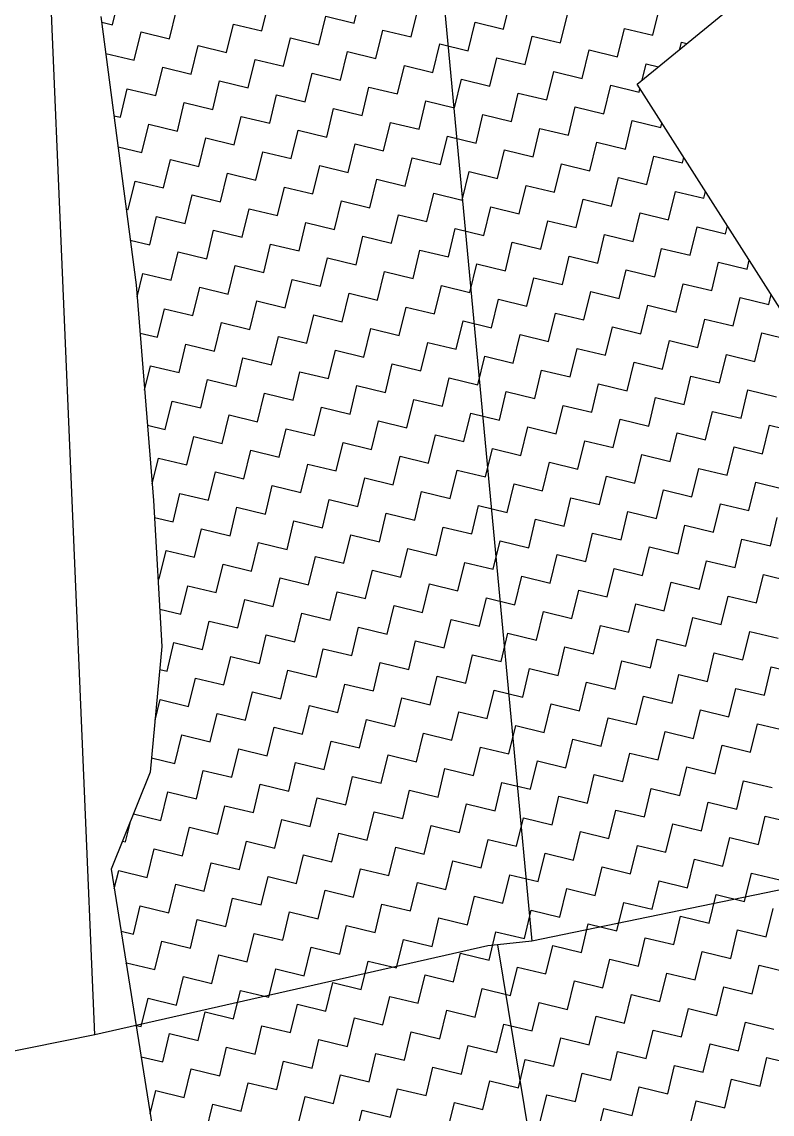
# Model space of a CAD drawing. Header units: metres. Extents: x 280481 to 282563, y 2046849 to 2049468.
# Drawn here: x 281030.2 to 281094.6, y 2048288.9 to 2048382.8 of the extents above; entities that cross this region are included whole.
import ezdxf

# ---------------------------------------------------------------- set-up
doc = ezdxf.new("R2010")
doc.units = ezdxf.units.M
doc.layers.add('POLY_HATCH', color=12, linetype='Continuous')
doc.layers.add('POLY_PARCEL', color=6, linetype='Continuous')

msp = doc.modelspace()

# ---------------------------------------------------------------- linework, layer by layer
at = {"layer": 'POLY_HATCH'}
for p, q in [((281083.043, 2048377.395), (281101.202, 2048392.358)), ((281036.995, 2048383.218), (281040.018, 2048360.162)), ((281098.636, 2048352.905), (281083.043, 2048377.395)), ((281040.018, 2048360.162), (281041.506, 2048341.631)), ((281041.506, 2048341.631), (281042.232, 2048329.083)), ((281042.232, 2048329.083), (281041.233, 2048318.298)), ((281041.233, 2048318.298), (281037.868, 2048309.969)), ((281037.868, 2048309.969), (281041.392, 2048287.867))]:
    msp.add_line(p, q, dxfattribs=at)
at = {"layer": 'POLY_HATCH', "linetype": 'Continuous'}
for p, q in [((281058.751, 2048382.65), (281059.344, 2048385.097)), ((281037.994, 2048382.501), (281038.587, 2048384.948)), ((281050.819, 2048381.983), (281051.412, 2048384.429)), ((281071.577, 2048382.132), (281072.169, 2048384.578)), ((281084.402, 2048381.613), (281084.995, 2048384.06)), ((281042.887, 2048381.315), (281043.48, 2048383.762)), ((281055.712, 2048380.797), (281056.305, 2048383.243)), ((281056.305, 2048383.243), (281058.751, 2048382.65)), ((281063.644, 2048381.464), (281064.237, 2048383.911)), ((281076.469, 2048380.946), (281077.062, 2048383.392)), ((281037.059, 2048382.728), (281037.994, 2048382.501)), ((281047.78, 2048380.129), (281048.373, 2048382.576)), ((281048.373, 2048382.576), (281050.819, 2048381.983)), ((281068.537, 2048380.278), (281069.13, 2048382.725)), ((281069.13, 2048382.725), (281071.577, 2048382.132)), ((281081.362, 2048379.76), (281081.955, 2048382.206)), ((281081.955, 2048382.206), (281084.402, 2048381.613)), ((281039.847, 2048379.462), (281040.44, 2048381.908)), ((281040.44, 2048381.908), (281042.887, 2048381.315)), ((281052.673, 2048378.943), (281053.266, 2048381.39)), ((281053.266, 2048381.39), (281055.712, 2048380.797)), ((281060.605, 2048379.611), (281061.198, 2048382.057)), ((281061.198, 2048382.057), (281063.644, 2048381.464)), ((281073.43, 2048379.092), (281074.023, 2048381.539)), ((281074.023, 2048381.539), (281076.469, 2048380.946)), ((281044.74, 2048378.276), (281045.333, 2048380.722)), ((281045.333, 2048380.722), (281047.78, 2048380.129)), ((281065.498, 2048378.425), (281066.091, 2048380.871)), ((281066.091, 2048380.871), (281068.537, 2048380.278)), ((281078.323, 2048377.906), (281078.916, 2048380.353)), ((281078.916, 2048380.353), (281081.362, 2048379.76)), ((281086.7, 2048380.408), (281086.848, 2048381.02)), ((281086.848, 2048381.02), (281087.308, 2048380.909)), ((281037.41, 2048380.052), (281039.847, 2048379.462)), ((281049.633, 2048377.09), (281050.226, 2048379.536)), ((281050.226, 2048379.536), (281052.673, 2048378.943)), ((281057.565, 2048377.757), (281058.158, 2048380.204)), ((281058.158, 2048380.204), (281060.605, 2048379.611)), ((281070.391, 2048377.239), (281070.984, 2048379.685)), ((281070.984, 2048379.685), (281073.43, 2048379.092)), ((281041.701, 2048376.422), (281042.294, 2048378.869)), ((281042.294, 2048378.869), (281044.74, 2048378.276)), ((281062.458, 2048376.571), (281063.051, 2048379.018)), ((281063.051, 2048379.018), (281065.498, 2048378.425)), ((281075.283, 2048376.053), (281075.876, 2048378.499)), ((281075.876, 2048378.499), (281078.323, 2048377.906)), ((281083.463, 2048377.741), (281083.809, 2048379.167)), ((281083.809, 2048379.167), (281084.879, 2048378.907)), ((281046.594, 2048375.236), (281047.187, 2048377.683)), ((281047.187, 2048377.683), (281049.633, 2048377.09)), ((281054.526, 2048375.904), (281055.119, 2048378.35)), ((281055.119, 2048378.35), (281057.565, 2048377.757)), ((281067.351, 2048375.385), (281067.944, 2048377.832)), ((281067.944, 2048377.832), (281070.391, 2048377.239)), ((281038.662, 2048374.569), (281039.254, 2048377.015)), ((281039.254, 2048377.015), (281041.701, 2048376.422)), ((281059.419, 2048374.718), (281060.012, 2048377.164)), ((281060.012, 2048377.164), (281062.458, 2048376.571)), ((281072.244, 2048374.199), (281072.837, 2048376.646)), ((281072.837, 2048376.646), (281075.283, 2048376.053)), ((281080.176, 2048374.867), (281080.769, 2048377.313)), ((281080.769, 2048377.313), (281083.216, 2048376.72)), ((281083.216, 2048376.72), (281083.286, 2048377.012)), ((281043.554, 2048373.383), (281044.147, 2048375.829)), ((281044.147, 2048375.829), (281046.594, 2048375.236)), ((281051.487, 2048374.05), (281052.08, 2048376.497)), ((281052.08, 2048376.497), (281054.526, 2048375.904)), ((281064.312, 2048373.532), (281064.905, 2048375.978)), ((281064.905, 2048375.978), (281067.351, 2048375.385)), ((281038.112, 2048374.702), (281038.662, 2048374.569)), ((281048.447, 2048372.197), (281049.04, 2048374.643)), ((281049.04, 2048374.643), (281051.487, 2048374.05)), ((281056.379, 2048372.864), (281056.972, 2048375.311)), ((281056.972, 2048375.311), (281059.419, 2048374.718)), ((281069.205, 2048372.346), (281069.798, 2048374.792)), ((281069.798, 2048374.792), (281072.244, 2048374.199)), ((281077.137, 2048373.014), (281077.73, 2048375.46)), ((281077.73, 2048375.46), (281080.176, 2048374.867)), ((281040.515, 2048371.529), (281041.108, 2048373.976)), ((281041.108, 2048373.976), (281043.554, 2048373.383)), ((281061.272, 2048371.678), (281061.865, 2048374.125)), ((281061.865, 2048374.125), (281064.312, 2048373.532)), ((281082.03, 2048371.828), (281082.623, 2048374.274)), ((281082.623, 2048374.274), (281085.069, 2048373.681)), ((281085.069, 2048373.681), (281085.162, 2048374.066)), ((281045.408, 2048370.343), (281046.001, 2048372.79)), ((281046.001, 2048372.79), (281048.447, 2048372.197)), ((281053.34, 2048371.011), (281053.933, 2048373.457)), ((281053.933, 2048373.457), (281056.379, 2048372.864)), ((281066.165, 2048370.493), (281066.758, 2048372.939)), ((281066.758, 2048372.939), (281069.205, 2048372.346)), ((281074.097, 2048371.16), (281074.69, 2048373.606)), ((281074.69, 2048373.606), (281077.137, 2048373.014)), ((281038.462, 2048372.027), (281040.515, 2048371.529)), ((281058.233, 2048369.825), (281058.826, 2048372.271)), ((281058.826, 2048372.271), (281061.272, 2048371.678)), ((281078.99, 2048369.974), (281079.583, 2048372.421)), ((281079.583, 2048372.421), (281082.03, 2048371.828)), ((281042.368, 2048368.49), (281042.961, 2048370.936)), ((281042.961, 2048370.936), (281045.408, 2048370.343)), ((281050.301, 2048369.158), (281050.894, 2048371.604)), ((281050.894, 2048371.604), (281053.34, 2048371.011)), ((281063.126, 2048368.639), (281063.719, 2048371.086)), ((281063.719, 2048371.086), (281066.165, 2048370.493)), ((281071.058, 2048369.307), (281071.651, 2048371.753)), ((281071.651, 2048371.753), (281074.097, 2048371.16)), ((281083.883, 2048368.788), (281084.476, 2048371.235)), ((281084.476, 2048371.235), (281086.923, 2048370.642)), ((281086.923, 2048370.642), (281087.038, 2048371.12)), ((281055.194, 2048367.972), (281055.787, 2048370.418)), ((281055.787, 2048370.418), (281058.233, 2048369.825)), ((281075.951, 2048368.121), (281076.544, 2048370.567)), ((281076.544, 2048370.567), (281078.99, 2048369.974)), ((281039.329, 2048366.637), (281039.922, 2048369.083)), ((281039.922, 2048369.083), (281042.368, 2048368.49)), ((281047.261, 2048367.304), (281047.854, 2048369.751)), ((281047.854, 2048369.751), (281050.301, 2048369.158)), ((281060.086, 2048366.786), (281060.679, 2048369.232)), ((281060.679, 2048369.232), (281063.126, 2048368.639)), ((281068.019, 2048367.453), (281068.612, 2048369.9)), ((281068.612, 2048369.9), (281071.058, 2048369.307)), ((281080.844, 2048366.935), (281081.437, 2048369.381)), ((281081.437, 2048369.381), (281083.883, 2048368.788)), ((281052.154, 2048366.118), (281052.747, 2048368.565)), ((281052.747, 2048368.565), (281055.194, 2048367.972)), ((281072.912, 2048366.267), (281073.504, 2048368.714)), ((281073.504, 2048368.714), (281075.951, 2048368.121)), ((281085.737, 2048365.749), (281086.33, 2048368.195)), ((281086.33, 2048368.195), (281088.776, 2048367.602)), ((281088.776, 2048367.602), (281088.914, 2048368.173)), ((281044.222, 2048365.451), (281044.815, 2048367.897)), ((281044.815, 2048367.897), (281047.261, 2048367.304)), ((281057.047, 2048364.932), (281057.64, 2048367.379)), ((281057.64, 2048367.379), (281060.086, 2048366.786)), ((281064.979, 2048365.6), (281065.572, 2048368.046)), ((281065.572, 2048368.046), (281068.019, 2048367.453)), ((281077.804, 2048365.081), (281078.397, 2048367.528)), ((281078.397, 2048367.528), (281080.844, 2048366.935)), ((281039.164, 2048366.677), (281039.329, 2048366.637)), ((281049.115, 2048364.265), (281049.708, 2048366.711)), ((281049.708, 2048366.711), (281052.154, 2048366.118)), ((281061.94, 2048363.746), (281062.533, 2048366.193)), ((281062.533, 2048366.193), (281064.979, 2048365.6)), ((281069.872, 2048364.414), (281070.465, 2048366.86)), ((281070.465, 2048366.86), (281072.912, 2048366.267)), ((281082.697, 2048363.895), (281083.29, 2048366.342)), ((281083.29, 2048366.342), (281085.737, 2048365.749)), ((281041.182, 2048363.597), (281041.775, 2048366.044)), ((281041.775, 2048366.044), (281044.222, 2048365.451)), ((281054.008, 2048363.079), (281054.601, 2048365.525)), ((281054.601, 2048365.525), (281057.047, 2048364.932)), ((281074.765, 2048363.228), (281075.358, 2048365.674)), ((281075.358, 2048365.674), (281077.804, 2048365.081)), ((281046.075, 2048362.411), (281046.668, 2048364.858)), ((281046.668, 2048364.858), (281049.115, 2048364.265)), ((281058.9, 2048361.893), (281059.493, 2048364.339)), ((281059.493, 2048364.339), (281061.94, 2048363.746)), ((281066.833, 2048362.56), (281067.426, 2048365.007)), ((281067.426, 2048365.007), (281069.872, 2048364.414)), ((281079.658, 2048362.042), (281080.251, 2048364.488)), ((281080.251, 2048364.488), (281082.697, 2048363.895)), ((281087.59, 2048362.709), (281088.183, 2048365.156)), ((281088.183, 2048365.156), (281090.63, 2048364.563)), ((281090.63, 2048364.563), (281090.791, 2048365.227)), ((281039.515, 2048364.001), (281041.182, 2048363.597)), ((281050.968, 2048361.225), (281051.561, 2048363.672)), ((281051.561, 2048363.672), (281054.008, 2048363.079)), ((281071.726, 2048361.374), (281072.319, 2048363.821)), ((281072.319, 2048363.821), (281074.765, 2048363.228)), ((281043.036, 2048360.558), (281043.629, 2048363.004)), ((281043.629, 2048363.004), (281046.075, 2048362.411)), ((281055.861, 2048360.039), (281056.454, 2048362.486)), ((281056.454, 2048362.486), (281058.9, 2048361.893)), ((281063.793, 2048360.707), (281064.386, 2048363.153)), ((281064.386, 2048363.153), (281066.833, 2048362.56)), ((281076.618, 2048360.188), (281077.211, 2048362.635)), ((281077.211, 2048362.635), (281079.658, 2048362.042)), ((281084.551, 2048360.856), (281085.144, 2048363.302)), ((281085.144, 2048363.302), (281087.59, 2048362.709)), ((281047.929, 2048359.372), (281048.522, 2048361.818)), ((281048.522, 2048361.818), (281050.968, 2048361.225)), ((281068.686, 2048359.521), (281069.279, 2048361.967)), ((281069.279, 2048361.967), (281071.726, 2048361.374)), ((281089.444, 2048359.67), (281090.037, 2048362.116)), ((281090.037, 2048362.116), (281092.483, 2048361.523)), ((281092.483, 2048361.523), (281092.667, 2048362.281)), ((281040.101, 2048359.134), (281040.589, 2048361.151)), ((281040.589, 2048361.151), (281043.036, 2048360.558)), ((281052.822, 2048358.186), (281053.415, 2048360.632)), ((281053.415, 2048360.632), (281055.861, 2048360.039)), ((281060.754, 2048358.853), (281061.347, 2048361.3)), ((281061.347, 2048361.3), (281063.793, 2048360.707)), ((281073.579, 2048358.335), (281074.172, 2048360.781)), ((281074.172, 2048360.781), (281076.618, 2048360.188)), ((281081.511, 2048359.002), (281082.104, 2048361.449)), ((281082.104, 2048361.449), (281084.551, 2048360.856)), ((281044.889, 2048357.518), (281045.482, 2048359.965)), ((281045.482, 2048359.965), (281047.929, 2048359.372)), ((281065.647, 2048357.667), (281066.24, 2048360.114)), ((281066.24, 2048360.114), (281068.686, 2048359.521)), ((281086.404, 2048357.816), (281086.997, 2048360.263)), ((281086.997, 2048360.263), (281089.444, 2048359.67)), ((281049.782, 2048356.332), (281050.375, 2048358.779)), ((281050.375, 2048358.779), (281052.822, 2048358.186)), ((281057.714, 2048357), (281058.307, 2048359.446)), ((281058.307, 2048359.446), (281060.754, 2048358.853)), ((281070.54, 2048356.481), (281071.133, 2048358.928)), ((281071.133, 2048358.928), (281073.579, 2048358.335)), ((281078.472, 2048357.149), (281079.065, 2048359.595)), ((281079.065, 2048359.595), (281081.511, 2048359.002)), ((281091.297, 2048356.631), (281091.89, 2048359.077)), ((281091.89, 2048359.077), (281094.336, 2048358.484)), ((281094.336, 2048358.484), (281094.543, 2048359.335)), ((281041.85, 2048355.665), (281042.443, 2048358.111)), ((281042.443, 2048358.111), (281044.889, 2048357.518)), ((281062.607, 2048355.814), (281063.2, 2048358.26)), ((281063.2, 2048358.26), (281065.647, 2048357.667)), ((281075.432, 2048355.296), (281076.025, 2048357.742)), ((281076.025, 2048357.742), (281078.472, 2048357.149)), ((281083.365, 2048355.963), (281083.958, 2048358.409)), ((281083.958, 2048358.409), (281086.404, 2048357.816)), ((281046.743, 2048354.479), (281047.336, 2048356.925)), ((281047.336, 2048356.925), (281049.782, 2048356.332)), ((281054.675, 2048355.146), (281055.268, 2048357.593)), ((281055.268, 2048357.593), (281057.714, 2048357)), ((281067.5, 2048354.628), (281068.093, 2048357.074)), ((281068.093, 2048357.074), (281070.54, 2048356.481)), ((281088.258, 2048354.777), (281088.851, 2048357.224)), ((281088.851, 2048357.224), (281091.297, 2048356.631)), ((281040.35, 2048356.028), (281041.85, 2048355.665)), ((281059.568, 2048353.961), (281060.161, 2048356.407)), ((281060.161, 2048356.407), (281062.607, 2048355.814)), ((281072.393, 2048353.442), (281072.986, 2048355.889)), ((281072.986, 2048355.889), (281075.432, 2048355.296)), ((281080.325, 2048354.11), (281080.918, 2048356.556)), ((281080.918, 2048356.556), (281083.365, 2048355.963)), ((281093.15, 2048353.591), (281093.743, 2048356.038)), ((281093.743, 2048356.038), (281096.19, 2048355.445)), ((281043.703, 2048352.626), (281044.296, 2048355.072)), ((281044.296, 2048355.072), (281046.743, 2048354.479)), ((281051.636, 2048353.293), (281052.229, 2048355.739)), ((281052.229, 2048355.739), (281054.675, 2048355.146)), ((281064.461, 2048352.775), (281065.054, 2048355.221)), ((281065.054, 2048355.221), (281067.5, 2048354.628)), ((281085.218, 2048352.924), (281085.811, 2048355.37)), ((281085.811, 2048355.37), (281088.258, 2048354.777)), ((281056.529, 2048352.107), (281057.122, 2048354.553)), ((281057.122, 2048354.553), (281059.568, 2048353.961)), ((281069.354, 2048351.589), (281069.947, 2048354.035)), ((281069.947, 2048354.035), (281072.393, 2048353.442)), ((281077.286, 2048352.256), (281077.879, 2048354.703)), ((281077.879, 2048354.703), (281080.325, 2048354.11)), ((281090.111, 2048351.738), (281090.704, 2048354.184)), ((281090.704, 2048354.184), (281093.15, 2048353.591)), ((281040.745, 2048351.107), (281041.257, 2048353.218)), ((281041.257, 2048353.218), (281043.703, 2048352.626)), ((281048.596, 2048351.44), (281049.189, 2048353.886)), ((281049.189, 2048353.886), (281051.636, 2048353.293)), ((281061.421, 2048350.921), (281062.014, 2048353.368)), ((281062.014, 2048353.368), (281064.461, 2048352.775)), ((281082.179, 2048351.07), (281082.772, 2048353.517)), ((281082.772, 2048353.517), (281085.218, 2048352.924)), ((281053.489, 2048350.254), (281054.082, 2048352.7)), ((281054.082, 2048352.7), (281056.529, 2048352.107)), ((281066.314, 2048349.735), (281066.907, 2048352.182)), ((281066.907, 2048352.182), (281069.354, 2048351.589)), ((281074.247, 2048350.403), (281074.84, 2048352.849)), ((281074.84, 2048352.849), (281077.286, 2048352.256)), ((281087.072, 2048349.884), (281087.665, 2048352.331)), ((281087.665, 2048352.331), (281090.111, 2048351.738)), ((281045.557, 2048349.586), (281046.15, 2048352.033)), ((281046.15, 2048352.033), (281048.596, 2048351.44)), ((281058.382, 2048349.068), (281058.975, 2048351.514)), ((281058.975, 2048351.514), (281061.421, 2048350.921)), ((281079.139, 2048349.217), (281079.732, 2048351.663)), ((281079.732, 2048351.663), (281082.179, 2048351.07)), ((281050.45, 2048348.4), (281051.043, 2048350.847)), ((281051.043, 2048350.847), (281053.489, 2048350.254)), ((281063.275, 2048347.882), (281063.868, 2048350.328)), ((281063.868, 2048350.328), (281066.314, 2048349.735)), ((281071.207, 2048348.549), (281071.8, 2048350.996)), ((281071.8, 2048350.996), (281074.247, 2048350.403)), ((281084.032, 2048348.031), (281084.625, 2048350.477)), ((281084.625, 2048350.477), (281087.072, 2048349.884)), ((281091.965, 2048348.698), (281092.557, 2048351.145)), ((281092.557, 2048351.145), (281095.004, 2048350.552)), ((281042.517, 2048347.733), (281043.11, 2048350.179)), ((281043.11, 2048350.179), (281045.557, 2048349.586)), ((281055.343, 2048347.214), (281055.936, 2048349.661)), ((281055.936, 2048349.661), (281058.382, 2048349.068)), ((281076.1, 2048347.363), (281076.693, 2048349.81)), ((281076.693, 2048349.81), (281079.139, 2048349.217)), ((281088.925, 2048346.845), (281089.518, 2048349.291)), ((281089.518, 2048349.291), (281091.965, 2048348.698)), ((281047.41, 2048346.547), (281048.003, 2048348.993)), ((281048.003, 2048348.993), (281050.45, 2048348.4)), ((281060.235, 2048346.028), (281060.828, 2048348.475)), ((281060.828, 2048348.475), (281063.275, 2048347.882)), ((281068.168, 2048346.696), (281068.761, 2048349.142)), ((281068.761, 2048349.142), (281071.207, 2048348.549)), ((281080.993, 2048346.177), (281081.586, 2048348.624)), ((281081.586, 2048348.624), (281084.032, 2048348.031)), ((281040.986, 2048348.104), (281042.517, 2048347.733)), ((281052.303, 2048345.361), (281052.896, 2048347.807)), ((281052.896, 2048347.807), (281055.343, 2048347.214)), ((281073.061, 2048345.51), (281073.654, 2048347.956)), ((281073.654, 2048347.956), (281076.1, 2048347.363)), ((281085.886, 2048344.991), (281086.479, 2048347.438)), ((281086.479, 2048347.438), (281088.925, 2048346.845)), ((281093.818, 2048345.659), (281094.411, 2048348.105)), ((281094.411, 2048348.105), (281096.857, 2048347.512)), ((281044.371, 2048344.693), (281044.964, 2048347.14)), ((281044.964, 2048347.14), (281047.41, 2048346.547)), ((281057.196, 2048344.175), (281057.789, 2048346.621)), ((281057.789, 2048346.621), (281060.235, 2048346.028)), ((281065.128, 2048344.842), (281065.721, 2048347.289)), ((281065.721, 2048347.289), (281068.168, 2048346.696)), ((281077.953, 2048344.324), (281078.546, 2048346.77)), ((281078.546, 2048346.77), (281080.993, 2048346.177)), ((281049.264, 2048343.507), (281049.857, 2048345.954)), ((281049.857, 2048345.954), (281052.303, 2048345.361)), ((281070.021, 2048343.656), (281070.614, 2048346.103)), ((281070.614, 2048346.103), (281073.061, 2048345.51)), ((281082.846, 2048343.138), (281083.439, 2048345.584)), ((281083.439, 2048345.584), (281085.886, 2048344.991)), ((281090.779, 2048343.805), (281091.372, 2048346.252)), ((281091.372, 2048346.252), (281093.818, 2048345.659)), ((281041.39, 2048343.08), (281041.925, 2048345.286)), ((281041.925, 2048345.286), (281044.371, 2048344.693)), ((281054.157, 2048342.321), (281054.75, 2048344.768)), ((281054.75, 2048344.768), (281057.196, 2048344.175)), ((281062.089, 2048342.989), (281062.682, 2048345.435)), ((281062.682, 2048345.435), (281065.128, 2048344.842)), ((281074.914, 2048342.47), (281075.507, 2048344.917)), ((281075.507, 2048344.917), (281077.953, 2048344.324)), ((281046.224, 2048341.654), (281046.817, 2048344.1)), ((281046.817, 2048344.1), (281049.264, 2048343.507)), ((281066.982, 2048341.803), (281067.575, 2048344.249)), ((281067.575, 2048344.249), (281070.021, 2048343.656)), ((281079.807, 2048341.284), (281080.4, 2048343.731)), ((281080.4, 2048343.731), (281082.846, 2048343.138)), ((281087.739, 2048341.952), (281088.332, 2048344.398)), ((281088.332, 2048344.398), (281090.779, 2048343.805)), ((281051.117, 2048340.468), (281051.71, 2048342.914)), ((281051.71, 2048342.914), (281054.157, 2048342.321)), ((281059.05, 2048341.135), (281059.642, 2048343.582)), ((281059.642, 2048343.582), (281062.089, 2048342.989)), ((281071.875, 2048340.617), (281072.468, 2048343.063)), ((281072.468, 2048343.063), (281074.914, 2048342.47)), ((281092.632, 2048340.766), (281093.225, 2048343.212)), ((281093.225, 2048343.212), (281095.671, 2048342.619)), ((281043.185, 2048339.8), (281043.778, 2048342.247)), ((281043.778, 2048342.247), (281046.224, 2048341.654)), ((281063.942, 2048339.949), (281064.535, 2048342.396)), ((281064.535, 2048342.396), (281066.982, 2048341.803)), ((281076.767, 2048339.431), (281077.36, 2048341.877)), ((281077.36, 2048341.877), (281079.807, 2048341.284)), ((281084.7, 2048340.099), (281085.293, 2048342.545)), ((281085.293, 2048342.545), (281087.739, 2048341.952)), ((281048.078, 2048338.614), (281048.671, 2048341.061)), ((281048.671, 2048341.061), (281051.117, 2048340.468)), ((281056.01, 2048339.282), (281056.603, 2048341.728)), ((281056.603, 2048341.728), (281059.05, 2048341.135)), ((281068.835, 2048338.763), (281069.428, 2048341.21)), ((281069.428, 2048341.21), (281071.875, 2048340.617)), ((281089.593, 2048338.913), (281090.186, 2048341.359)), ((281090.186, 2048341.359), (281092.632, 2048340.766)), ((281041.59, 2048340.187), (281043.185, 2048339.8)), ((281060.903, 2048338.096), (281061.496, 2048340.542)), ((281061.496, 2048340.542), (281063.942, 2048339.949)), ((281073.728, 2048337.578), (281074.321, 2048340.024)), ((281074.321, 2048340.024), (281076.767, 2048339.431)), ((281081.66, 2048338.245), (281082.253, 2048340.691)), ((281082.253, 2048340.691), (281084.7, 2048340.099)), ((281094.485, 2048337.727), (281095.078, 2048340.173)), ((281045.038, 2048336.761), (281045.631, 2048339.207)), ((281045.631, 2048339.207), (281048.078, 2048338.614)), ((281052.971, 2048337.428), (281053.564, 2048339.875)), ((281053.564, 2048339.875), (281056.01, 2048339.282)), ((281065.796, 2048336.91), (281066.389, 2048339.356)), ((281066.389, 2048339.356), (281068.835, 2048338.763)), ((281086.553, 2048337.059), (281087.146, 2048339.506)), ((281087.146, 2048339.506), (281089.593, 2048338.913)), ((281057.864, 2048336.243), (281058.457, 2048338.689)), ((281058.457, 2048338.689), (281060.903, 2048338.096)), ((281070.689, 2048335.724), (281071.282, 2048338.171)), ((281071.282, 2048338.171), (281073.728, 2048337.578)), ((281078.621, 2048336.392), (281079.214, 2048338.838)), ((281079.214, 2048338.838), (281081.66, 2048338.245)), ((281091.446, 2048335.873), (281092.039, 2048338.32)), ((281092.039, 2048338.32), (281094.485, 2048337.727)), ((281041.999, 2048334.908), (281042.592, 2048337.354)), ((281042.592, 2048337.354), (281045.038, 2048336.761)), ((281049.931, 2048335.575), (281050.524, 2048338.021)), ((281050.524, 2048338.021), (281052.971, 2048337.428)), ((281062.756, 2048335.057), (281063.349, 2048337.503)), ((281063.349, 2048337.503), (281065.796, 2048336.91)), ((281083.514, 2048335.206), (281084.107, 2048337.652)), ((281084.107, 2048337.652), (281086.553, 2048337.059)), ((281046.892, 2048333.722), (281047.485, 2048336.168)), ((281047.485, 2048336.168), (281049.931, 2048335.575)), ((281054.824, 2048334.389), (281055.417, 2048336.836)), ((281055.417, 2048336.836), (281057.864, 2048336.243)), ((281067.649, 2048333.871), (281068.242, 2048336.317)), ((281068.242, 2048336.317), (281070.689, 2048335.724)), ((281075.582, 2048334.538), (281076.175, 2048336.985)), ((281076.175, 2048336.985), (281078.621, 2048336.392)), ((281088.407, 2048334.02), (281089, 2048336.466)), ((281089, 2048336.466), (281091.446, 2048335.873)), ((281059.717, 2048333.203), (281060.31, 2048335.65)), ((281060.31, 2048335.65), (281062.756, 2048335.057)), ((281080.474, 2048333.352), (281081.067, 2048335.799)), ((281081.067, 2048335.799), (281083.514, 2048335.206)), ((281093.3, 2048332.834), (281093.893, 2048335.28)), ((281093.893, 2048335.28), (281096.339, 2048334.687)), ((281041.894, 2048334.933), (281041.999, 2048334.908)), ((281043.852, 2048331.868), (281044.445, 2048334.315)), ((281044.445, 2048334.315), (281046.892, 2048333.722)), ((281051.785, 2048332.536), (281052.378, 2048334.982)), ((281052.378, 2048334.982), (281054.824, 2048334.389)), ((281064.61, 2048332.017), (281065.203, 2048334.464)), ((281065.203, 2048334.464), (281067.649, 2048333.871)), ((281072.542, 2048332.685), (281073.135, 2048335.131)), ((281073.135, 2048335.131), (281075.582, 2048334.538)), ((281085.367, 2048332.166), (281085.96, 2048334.613)), ((281085.96, 2048334.613), (281088.407, 2048334.02)), ((281056.678, 2048331.35), (281057.271, 2048333.796)), ((281057.271, 2048333.796), (281059.717, 2048333.203)), ((281077.435, 2048331.499), (281078.028, 2048333.945)), ((281078.028, 2048333.945), (281080.474, 2048333.352)), ((281090.26, 2048330.98), (281090.853, 2048333.427)), ((281090.853, 2048333.427), (281093.3, 2048332.834)), ((281048.745, 2048330.682), (281049.338, 2048333.129)), ((281049.338, 2048333.129), (281051.785, 2048332.536)), ((281061.57, 2048330.164), (281062.163, 2048332.61)), ((281062.163, 2048332.61), (281064.61, 2048332.017)), ((281069.503, 2048330.831), (281070.096, 2048333.278)), ((281070.096, 2048333.278), (281072.542, 2048332.685)), ((281082.328, 2048330.313), (281082.921, 2048332.759)), ((281082.921, 2048332.759), (281085.367, 2048332.166)), ((281042.046, 2048332.306), (281043.852, 2048331.868)), ((281053.638, 2048329.496), (281054.231, 2048331.943)), ((281054.231, 2048331.943), (281056.678, 2048331.35)), ((281074.396, 2048329.645), (281074.989, 2048332.092)), ((281074.989, 2048332.092), (281077.435, 2048331.499)), ((281087.221, 2048329.127), (281087.814, 2048331.573)), ((281087.814, 2048331.573), (281090.26, 2048330.98)), ((281045.706, 2048328.829), (281046.299, 2048331.275)), ((281046.299, 2048331.275), (281048.745, 2048330.682)), ((281058.531, 2048328.31), (281059.124, 2048330.757)), ((281059.124, 2048330.757), (281061.57, 2048330.164)), ((281066.463, 2048328.978), (281067.056, 2048331.424)), ((281067.056, 2048331.424), (281069.503, 2048330.831)), ((281079.288, 2048328.459), (281079.881, 2048330.906)), ((281079.881, 2048330.906), (281082.328, 2048330.313)), ((281050.599, 2048327.643), (281051.192, 2048330.089)), ((281051.192, 2048330.089), (281053.638, 2048329.496)), ((281071.356, 2048327.792), (281071.949, 2048330.238)), ((281071.949, 2048330.238), (281074.396, 2048329.645)), ((281084.181, 2048327.273), (281084.774, 2048329.72)), ((281084.774, 2048329.72), (281087.221, 2048329.127)), ((281092.114, 2048327.941), (281092.707, 2048330.387)), ((281092.707, 2048330.387), (281095.153, 2048329.794)), ((281042.667, 2048326.975), (281043.26, 2048329.422)), ((281043.26, 2048329.422), (281045.706, 2048328.829)), ((281055.492, 2048326.457), (281056.085, 2048328.903)), ((281056.085, 2048328.903), (281058.531, 2048328.31)), ((281063.424, 2048327.124), (281064.017, 2048329.571)), ((281064.017, 2048329.571), (281066.463, 2048328.978)), ((281076.249, 2048326.606), (281076.842, 2048329.052)), ((281076.842, 2048329.052), (281079.288, 2048328.459)), ((281047.559, 2048325.789), (281048.152, 2048328.236)), ((281048.152, 2048328.236), (281050.599, 2048327.643)), ((281060.385, 2048325.271), (281060.977, 2048327.717)), ((281060.977, 2048327.717), (281063.424, 2048327.124)), ((281068.317, 2048325.938), (281068.91, 2048328.385)), ((281068.91, 2048328.385), (281071.356, 2048327.792)), ((281081.142, 2048325.42), (281081.735, 2048327.866)), ((281081.735, 2048327.866), (281084.181, 2048327.273)), ((281089.074, 2048326.087), (281089.667, 2048328.534)), ((281089.667, 2048328.534), (281092.114, 2048327.941)), ((281042.051, 2048327.125), (281042.667, 2048326.975)), ((281052.452, 2048324.603), (281053.045, 2048327.05)), ((281053.045, 2048327.05), (281055.492, 2048326.457)), ((281073.21, 2048324.752), (281073.803, 2048327.199)), ((281073.803, 2048327.199), (281076.249, 2048326.606)), ((281093.967, 2048324.901), (281094.56, 2048327.348)), ((281094.56, 2048327.348), (281097.006, 2048326.755)), ((281044.52, 2048323.936), (281045.113, 2048326.382)), ((281045.113, 2048326.382), (281047.559, 2048325.789)), ((281057.345, 2048323.417), (281057.938, 2048325.864)), ((281057.938, 2048325.864), (281060.385, 2048325.271)), ((281065.277, 2048324.085), (281065.87, 2048326.531)), ((281065.87, 2048326.531), (281068.317, 2048325.938)), ((281078.103, 2048323.566), (281078.695, 2048326.013)), ((281078.695, 2048326.013), (281081.142, 2048325.42)), ((281086.035, 2048324.234), (281086.628, 2048326.68)), ((281086.628, 2048326.68), (281089.074, 2048326.087)), ((281049.413, 2048322.75), (281050.006, 2048325.196)), ((281050.006, 2048325.196), (281052.452, 2048324.603)), ((281070.17, 2048322.899), (281070.763, 2048325.345)), ((281070.763, 2048325.345), (281073.21, 2048324.752)), ((281090.928, 2048323.048), (281091.521, 2048325.494)), ((281091.521, 2048325.494), (281093.967, 2048324.901)), ((281041.647, 2048322.769), (281042.074, 2048324.529)), ((281042.074, 2048324.529), (281044.52, 2048323.936)), ((281054.306, 2048321.564), (281054.899, 2048324.01)), ((281054.899, 2048324.01), (281057.345, 2048323.417)), ((281062.238, 2048322.231), (281062.831, 2048324.678)), ((281062.831, 2048324.678), (281065.277, 2048324.085)), ((281075.063, 2048321.713), (281075.656, 2048324.159)), ((281075.656, 2048324.159), (281078.103, 2048323.566)), ((281082.995, 2048322.381), (281083.588, 2048324.827)), ((281083.588, 2048324.827), (281086.035, 2048324.234)), ((281046.373, 2048320.896), (281046.966, 2048323.343)), ((281046.966, 2048323.343), (281049.413, 2048322.75)), ((281067.131, 2048321.046), (281067.724, 2048323.492)), ((281067.724, 2048323.492), (281070.17, 2048322.899)), ((281087.888, 2048321.195), (281088.481, 2048323.641)), ((281088.481, 2048323.641), (281090.928, 2048323.048)), ((281051.266, 2048319.71), (281051.859, 2048322.157)), ((281051.859, 2048322.157), (281054.306, 2048321.564)), ((281059.199, 2048320.378), (281059.792, 2048322.824)), ((281059.792, 2048322.824), (281062.238, 2048322.231)), ((281072.024, 2048319.86), (281072.617, 2048322.306)), ((281072.617, 2048322.306), (281075.063, 2048321.713)), ((281079.956, 2048320.527), (281080.549, 2048322.973)), ((281080.549, 2048322.973), (281082.995, 2048322.381)), ((281092.781, 2048320.009), (281093.374, 2048322.455)), ((281093.374, 2048322.455), (281095.82, 2048321.862)), ((281043.334, 2048319.043), (281043.927, 2048321.489)), ((281043.927, 2048321.489), (281046.373, 2048320.896)), ((281064.091, 2048319.192), (281064.684, 2048321.638)), ((281064.684, 2048321.638), (281067.131, 2048321.046)), ((281084.849, 2048319.341), (281085.442, 2048321.788)), ((281085.442, 2048321.788), (281087.888, 2048321.195)), ((281048.227, 2048317.857), (281048.82, 2048320.303)), ((281048.82, 2048320.303), (281051.266, 2048319.71)), ((281056.159, 2048318.525), (281056.752, 2048320.971)), ((281056.752, 2048320.971), (281059.199, 2048320.378)), ((281068.984, 2048318.006), (281069.577, 2048320.453)), ((281069.577, 2048320.453), (281072.024, 2048319.86)), ((281076.917, 2048318.674), (281077.51, 2048321.12)), ((281077.51, 2048321.12), (281079.956, 2048320.527)), ((281089.742, 2048318.155), (281090.335, 2048320.602)), ((281090.335, 2048320.602), (281092.781, 2048320.009)), ((281041.346, 2048319.525), (281043.334, 2048319.043)), ((281061.052, 2048317.339), (281061.645, 2048319.785)), ((281061.645, 2048319.785), (281064.091, 2048319.192)), ((281073.877, 2048316.82), (281074.47, 2048319.267)), ((281074.47, 2048319.267), (281076.917, 2048318.674)), ((281081.809, 2048317.488), (281082.402, 2048319.934)), ((281082.402, 2048319.934), (281084.849, 2048319.341)), ((281045.187, 2048316.004), (281045.78, 2048318.45)), ((281045.78, 2048318.45), (281048.227, 2048317.857)), ((281053.12, 2048316.671), (281053.713, 2048319.118)), ((281053.713, 2048319.118), (281056.159, 2048318.525)), ((281065.945, 2048316.153), (281066.538, 2048318.599)), ((281066.538, 2048318.599), (281068.984, 2048318.006)), ((281086.702, 2048316.302), (281087.295, 2048318.748)), ((281087.295, 2048318.748), (281089.742, 2048318.155)), ((281058.013, 2048315.485), (281058.606, 2048317.932)), ((281058.606, 2048317.932), (281061.052, 2048317.339)), ((281070.838, 2048314.967), (281071.431, 2048317.413)), ((281071.431, 2048317.413), (281073.877, 2048316.82)), ((281078.77, 2048315.634), (281079.363, 2048318.081)), ((281079.363, 2048318.081), (281081.809, 2048317.488)), ((281091.595, 2048315.116), (281092.188, 2048317.562)), ((281092.188, 2048317.562), (281094.635, 2048316.969)), ((281042.148, 2048314.15), (281042.741, 2048316.597)), ((281042.741, 2048316.597), (281045.187, 2048316.004)), ((281050.08, 2048314.818), (281050.673, 2048317.264)), ((281050.673, 2048317.264), (281053.12, 2048316.671)), ((281062.905, 2048314.299), (281063.498, 2048316.746)), ((281063.498, 2048316.746), (281065.945, 2048316.153)), ((281083.663, 2048314.448), (281084.256, 2048316.895)), ((281084.256, 2048316.895), (281086.702, 2048316.302)), ((281054.973, 2048313.632), (281055.566, 2048316.078)), ((281055.566, 2048316.078), (281058.013, 2048315.485)), ((281067.798, 2048313.113), (281068.391, 2048315.56)), ((281068.391, 2048315.56), (281070.838, 2048314.967)), ((281075.731, 2048313.781), (281076.324, 2048316.227)), ((281076.324, 2048316.227), (281078.77, 2048315.634)), ((281088.556, 2048313.262), (281089.149, 2048315.709)), ((281089.149, 2048315.709), (281091.595, 2048315.116)), ((281039.788, 2048314.722), (281042.148, 2048314.15)), ((281047.041, 2048312.964), (281047.634, 2048315.411)), ((281047.634, 2048315.411), (281050.08, 2048314.818)), ((281059.866, 2048312.446), (281060.459, 2048314.892)), ((281060.459, 2048314.892), (281062.905, 2048314.299)), ((281080.623, 2048312.595), (281081.216, 2048315.041)), ((281081.216, 2048315.041), (281083.663, 2048314.448)), ((281039.109, 2048312.297), (281039.559, 2048314.154)), ((281051.934, 2048311.778), (281052.527, 2048314.225)), ((281052.527, 2048314.225), (281054.973, 2048313.632)), ((281064.759, 2048311.26), (281065.352, 2048313.706)), ((281065.352, 2048313.706), (281067.798, 2048313.113)), ((281072.691, 2048311.927), (281073.284, 2048314.374)), ((281073.284, 2048314.374), (281075.731, 2048313.781)), ((281085.516, 2048311.409), (281086.109, 2048313.855)), ((281086.109, 2048313.855), (281088.556, 2048313.262)), ((281093.449, 2048312.076), (281094.042, 2048314.523)), ((281094.042, 2048314.523), (281096.488, 2048313.93)), ((281044.002, 2048311.111), (281044.595, 2048313.557)), ((281044.595, 2048313.557), (281047.041, 2048312.964)), ((281056.827, 2048310.592), (281057.42, 2048313.039)), ((281057.42, 2048313.039), (281059.866, 2048312.446)), ((281077.584, 2048310.741), (281078.177, 2048313.188)), ((281078.177, 2048313.188), (281080.623, 2048312.595)), ((281038.835, 2048312.363), (281039.109, 2048312.297)), ((281048.894, 2048309.925), (281049.487, 2048312.371)), ((281049.487, 2048312.371), (281051.934, 2048311.778)), ((281061.72, 2048309.406), (281062.313, 2048311.853)), ((281062.313, 2048311.853), (281064.759, 2048311.26)), ((281069.652, 2048310.074), (281070.245, 2048312.52)), ((281070.245, 2048312.52), (281072.691, 2048311.927)), ((281082.477, 2048309.555), (281083.07, 2048312.002)), ((281083.07, 2048312.002), (281085.516, 2048311.409)), ((281090.409, 2048310.223), (281091.002, 2048312.669)), ((281091.002, 2048312.669), (281093.449, 2048312.076)), ((281040.962, 2048309.257), (281041.555, 2048311.704)), ((281041.555, 2048311.704), (281044.002, 2048311.111)), ((281053.787, 2048308.739), (281054.38, 2048311.185)), ((281054.38, 2048311.185), (281056.827, 2048310.592)), ((281074.545, 2048308.888), (281075.138, 2048311.334)), ((281075.138, 2048311.334), (281077.584, 2048310.741)), ((281087.37, 2048308.369), (281087.963, 2048310.816)), ((281087.963, 2048310.816), (281090.409, 2048310.223)), ((281045.855, 2048308.071), (281046.448, 2048310.518)), ((281046.448, 2048310.518), (281048.894, 2048309.925)), ((281058.68, 2048307.553), (281059.273, 2048309.999)), ((281059.273, 2048309.999), (281061.72, 2048309.406)), ((281066.612, 2048308.22), (281067.205, 2048310.667)), ((281067.205, 2048310.667), (281069.652, 2048310.074)), ((281079.438, 2048307.702), (281080.03, 2048310.148)), ((281080.03, 2048310.148), (281082.477, 2048309.555)), ((281038.137, 2048308.286), (281038.516, 2048309.85)), ((281038.516, 2048309.85), (281040.962, 2048309.257)), ((281050.748, 2048306.885), (281051.341, 2048309.332)), ((281051.341, 2048309.332), (281053.787, 2048308.739)), ((281071.505, 2048307.034), (281072.098, 2048309.481)), ((281072.098, 2048309.481), (281074.545, 2048308.888)), ((281084.33, 2048306.516), (281084.923, 2048308.962)), ((281084.923, 2048308.962), (281087.37, 2048308.369)), ((281092.263, 2048307.183), (281092.856, 2048309.63)), ((281092.856, 2048309.63), (281095.302, 2048309.037)), ((281042.816, 2048306.218), (281043.409, 2048308.664)), ((281043.409, 2048308.664), (281045.855, 2048308.071)), ((281055.641, 2048305.699), (281056.234, 2048308.146)), ((281056.234, 2048308.146), (281058.68, 2048307.553)), ((281063.573, 2048306.367), (281064.166, 2048308.813)), ((281064.166, 2048308.813), (281066.612, 2048308.22)), ((281076.398, 2048305.848), (281076.991, 2048308.295)), ((281076.991, 2048308.295), (281079.438, 2048307.702)), ((281047.708, 2048305.032), (281048.301, 2048307.478)), ((281048.301, 2048307.478), (281050.748, 2048306.885)), ((281068.466, 2048305.181), (281069.059, 2048307.627)), ((281069.059, 2048307.627), (281071.505, 2048307.034)), ((281081.291, 2048304.663), (281081.884, 2048307.109)), ((281081.884, 2048307.109), (281084.33, 2048306.516)), ((281089.223, 2048305.33), (281089.816, 2048307.776)), ((281089.816, 2048307.776), (281092.263, 2048307.183)), ((281039.776, 2048304.364), (281040.369, 2048306.811)), ((281040.369, 2048306.811), (281042.816, 2048306.218)), ((281052.601, 2048303.846), (281053.194, 2048306.292)), ((281053.194, 2048306.292), (281055.641, 2048305.699)), ((281060.534, 2048304.513), (281061.127, 2048306.96)), ((281061.127, 2048306.96), (281063.573, 2048306.367)), ((281073.359, 2048303.995), (281073.952, 2048306.441)), ((281073.952, 2048306.441), (281076.398, 2048305.848)), ((281094.116, 2048304.144), (281094.709, 2048306.591)), ((281044.669, 2048303.178), (281045.262, 2048305.625)), ((281045.262, 2048305.625), (281047.708, 2048305.032)), ((281065.426, 2048303.328), (281066.019, 2048305.774)), ((281066.019, 2048305.774), (281068.466, 2048305.181)), ((281078.252, 2048302.809), (281078.845, 2048305.256)), ((281078.845, 2048305.256), (281081.291, 2048304.663)), ((281086.184, 2048303.477), (281086.777, 2048305.923)), ((281086.777, 2048305.923), (281089.223, 2048305.33)), ((281038.721, 2048304.62), (281039.776, 2048304.364)), ((281049.562, 2048301.993), (281050.155, 2048304.439)), ((281050.155, 2048304.439), (281052.601, 2048303.846)), ((281057.494, 2048302.66), (281058.087, 2048305.106)), ((281058.087, 2048305.106), (281060.534, 2048304.513)), ((281070.319, 2048302.142), (281070.912, 2048304.588)), ((281070.912, 2048304.588), (281073.359, 2048303.995)), ((281091.077, 2048302.291), (281091.67, 2048304.737)), ((281091.67, 2048304.737), (281094.116, 2048304.144)), ((281041.63, 2048301.325), (281042.223, 2048303.771)), ((281042.223, 2048303.771), (281044.669, 2048303.178)), ((281062.387, 2048301.474), (281062.98, 2048303.92)), ((281062.98, 2048303.92), (281065.426, 2048303.328)), ((281075.212, 2048300.956), (281075.805, 2048303.402)), ((281075.805, 2048303.402), (281078.252, 2048302.809)), ((281083.144, 2048301.623), (281083.737, 2048304.07)), ((281083.737, 2048304.07), (281086.184, 2048303.477)), ((281046.523, 2048300.139), (281047.115, 2048302.585)), ((281047.115, 2048302.585), (281049.562, 2048301.993)), ((281054.455, 2048300.807), (281055.048, 2048303.253)), ((281055.048, 2048303.253), (281057.494, 2048302.66)), ((281067.28, 2048300.288), (281067.873, 2048302.735)), ((281067.873, 2048302.735), (281070.319, 2048302.142)), ((281088.037, 2048300.437), (281088.63, 2048302.884)), ((281088.63, 2048302.884), (281091.077, 2048302.291)), ((281039.164, 2048301.84), (281039.183, 2048301.918)), ((281039.183, 2048301.918), (281041.63, 2048301.325)), ((281059.348, 2048299.621), (281059.941, 2048302.067)), ((281059.941, 2048302.067), (281062.387, 2048301.474)), ((281072.173, 2048299.102), (281072.766, 2048301.549)), ((281072.766, 2048301.549), (281075.212, 2048300.956)), ((281080.105, 2048299.77), (281080.698, 2048302.216)), ((281080.698, 2048302.216), (281083.144, 2048301.623)), ((281092.93, 2048299.251), (281093.523, 2048301.698)), ((281093.523, 2048301.698), (281095.97, 2048301.105)), ((281043.483, 2048298.286), (281044.076, 2048300.732)), ((281044.076, 2048300.732), (281046.523, 2048300.139)), ((281051.415, 2048298.953), (281052.008, 2048301.4)), ((281052.008, 2048301.4), (281054.455, 2048300.807)), ((281064.24, 2048298.435), (281064.833, 2048300.881)), ((281064.833, 2048300.881), (281067.28, 2048300.288)), ((281084.998, 2048298.584), (281085.591, 2048301.03)), ((281085.591, 2048301.03), (281088.037, 2048300.437)), ((281048.376, 2048297.1), (281048.969, 2048299.546)), ((281048.969, 2048299.546), (281051.415, 2048298.953)), ((281056.308, 2048297.767), (281056.901, 2048300.214)), ((281056.901, 2048300.214), (281059.348, 2048299.621)), ((281069.133, 2048297.249), (281069.726, 2048299.695)), ((281069.726, 2048299.695), (281072.173, 2048299.102)), ((281077.066, 2048297.916), (281077.659, 2048300.363)), ((281077.659, 2048300.363), (281080.105, 2048299.77)), ((281089.891, 2048297.398), (281090.484, 2048299.844)), ((281090.484, 2048299.844), (281092.93, 2048299.251)), ((281040.444, 2048296.432), (281041.037, 2048298.879)), ((281041.037, 2048298.879), (281043.483, 2048298.286)), ((281061.201, 2048296.581), (281061.794, 2048299.028)), ((281061.794, 2048299.028), (281064.24, 2048298.435)), ((281081.958, 2048296.73), (281082.551, 2048299.177)), ((281082.551, 2048299.177), (281084.998, 2048298.584)), ((281045.337, 2048295.246), (281045.93, 2048297.693)), ((281045.93, 2048297.693), (281048.376, 2048297.1)), ((281053.269, 2048295.914), (281053.862, 2048298.36)), ((281053.862, 2048298.36), (281056.308, 2048297.767)), ((281066.094, 2048295.395), (281066.687, 2048297.842)), ((281066.687, 2048297.842), (281069.133, 2048297.249)), ((281074.026, 2048296.063), (281074.619, 2048298.509)), ((281074.619, 2048298.509), (281077.066, 2048297.916)), ((281086.851, 2048295.544), (281087.444, 2048297.991)), ((281087.444, 2048297.991), (281089.891, 2048297.398)), ((281058.162, 2048294.728), (281058.755, 2048297.174)), ((281058.755, 2048297.174), (281061.201, 2048296.581)), ((281078.919, 2048294.877), (281079.512, 2048297.323)), ((281079.512, 2048297.323), (281081.958, 2048296.73)), ((281091.744, 2048294.358), (281092.337, 2048296.805)), ((281092.337, 2048296.805), (281094.784, 2048296.212)), ((281040.01, 2048296.537), (281040.444, 2048296.432)), ((281042.297, 2048293.393), (281042.89, 2048295.839)), ((281042.89, 2048295.839), (281045.337, 2048295.246)), ((281050.229, 2048294.06), (281050.822, 2048296.507)), ((281050.822, 2048296.507), (281053.269, 2048295.914)), ((281063.055, 2048293.542), (281063.648, 2048295.988)), ((281063.648, 2048295.988), (281066.094, 2048295.395)), ((281070.987, 2048294.209), (281071.58, 2048296.656)), ((281071.58, 2048296.656), (281074.026, 2048296.063)), ((281083.812, 2048293.691), (281084.405, 2048296.137)), ((281084.405, 2048296.137), (281086.851, 2048295.544)), ((281055.122, 2048292.874), (281055.715, 2048295.321)), ((281055.715, 2048295.321), (281058.162, 2048294.728)), ((281075.88, 2048293.023), (281076.473, 2048295.47)), ((281076.473, 2048295.47), (281078.919, 2048294.877)), ((281088.705, 2048292.505), (281089.298, 2048294.951)), ((281089.298, 2048294.951), (281091.744, 2048294.358)), ((281047.19, 2048292.207), (281047.783, 2048294.653)), ((281047.783, 2048294.653), (281050.229, 2048294.06)), ((281060.015, 2048291.688), (281060.608, 2048294.135)), ((281060.608, 2048294.135), (281063.055, 2048293.542)), ((281067.947, 2048292.356), (281068.54, 2048294.802)), ((281068.54, 2048294.802), (281070.987, 2048294.209)), ((281080.773, 2048291.837), (281081.366, 2048294.284)), ((281081.366, 2048294.284), (281083.812, 2048293.691)), ((281040.439, 2048293.843), (281042.297, 2048293.393)), ((281052.083, 2048291.021), (281052.676, 2048293.467)), ((281052.676, 2048293.467), (281055.122, 2048292.874)), ((281072.84, 2048291.17), (281073.433, 2048293.616)), ((281073.433, 2048293.616), (281075.88, 2048293.023)), ((281085.665, 2048290.651), (281086.258, 2048293.098)), ((281086.258, 2048293.098), (281088.705, 2048292.505)), ((281093.598, 2048291.319), (281094.191, 2048293.765)), ((281094.191, 2048293.765), (281096.637, 2048293.172)), ((281044.151, 2048290.353), (281044.744, 2048292.8)), ((281044.744, 2048292.8), (281047.19, 2048292.207)), ((281056.976, 2048289.835), (281057.569, 2048292.281)), ((281057.569, 2048292.281), (281060.015, 2048291.688)), ((281064.908, 2048290.502), (281065.501, 2048292.949)), ((281065.501, 2048292.949), (281067.947, 2048292.356)), ((281077.733, 2048289.984), (281078.326, 2048292.43)), ((281078.326, 2048292.43), (281080.773, 2048291.837)), ((281049.043, 2048289.167), (281049.636, 2048291.614)), ((281049.636, 2048291.614), (281052.083, 2048291.021)), ((281069.801, 2048289.316), (281070.394, 2048291.763)), ((281070.394, 2048291.763), (281072.84, 2048291.17)), ((281082.626, 2048288.798), (281083.219, 2048291.244)), ((281083.219, 2048291.244), (281085.665, 2048290.651)), ((281090.558, 2048289.466), (281091.151, 2048291.912)), ((281091.151, 2048291.912), (281093.598, 2048291.319)), ((281041.22, 2048288.948), (281041.704, 2048290.946)), ((281041.704, 2048290.946), (281044.151, 2048290.353)), ((281053.936, 2048287.981), (281054.529, 2048290.428)), ((281054.529, 2048290.428), (281056.976, 2048289.835)), ((281061.869, 2048288.649), (281062.462, 2048291.095)), ((281062.462, 2048291.095), (281064.908, 2048290.502)), ((281074.694, 2048288.13), (281075.287, 2048290.577)), ((281075.287, 2048290.577), (281077.733, 2048289.984)), ((281046.004, 2048287.314), (281046.597, 2048289.76)), ((281046.597, 2048289.76), (281049.043, 2048289.167)), ((281058.829, 2048286.795), (281059.422, 2048289.242)), ((281059.422, 2048289.242), (281061.869, 2048288.649)), ((281066.761, 2048287.463), (281067.354, 2048289.909)), ((281067.354, 2048289.909), (281069.801, 2048289.316)), ((281079.587, 2048286.945), (281080.18, 2048289.391)), ((281080.18, 2048289.391), (281082.626, 2048288.798)), ((281087.519, 2048287.612), (281088.112, 2048290.058)), ((281088.112, 2048290.058), (281090.558, 2048289.466))]:
    msp.add_line(p, q, dxfattribs=at)
at = {"layer": 'POLY_PARCEL'}
for p, q in [((281061.768, 2048434.229), (281074.003, 2048303.761)), ((281036.47, 2048295.726), (281031.98, 2048401.635)), ((281129.168, 2048315.155), (281074.003, 2048303.761)), ((281070.221, 2048303.376), (281036.47, 2048295.726)), ((281071.041, 2048303.459), (281070.221, 2048303.376)), ((281074.003, 2048303.761), (281071.041, 2048303.459)), ((281071.041, 2048303.459), (281097.243, 2048145.04)), ((281036.47, 2048295.726), (281015.939, 2048291.594))]:
    msp.add_line(p, q, dxfattribs=at)

doc.saveas('drawing.dxf')
